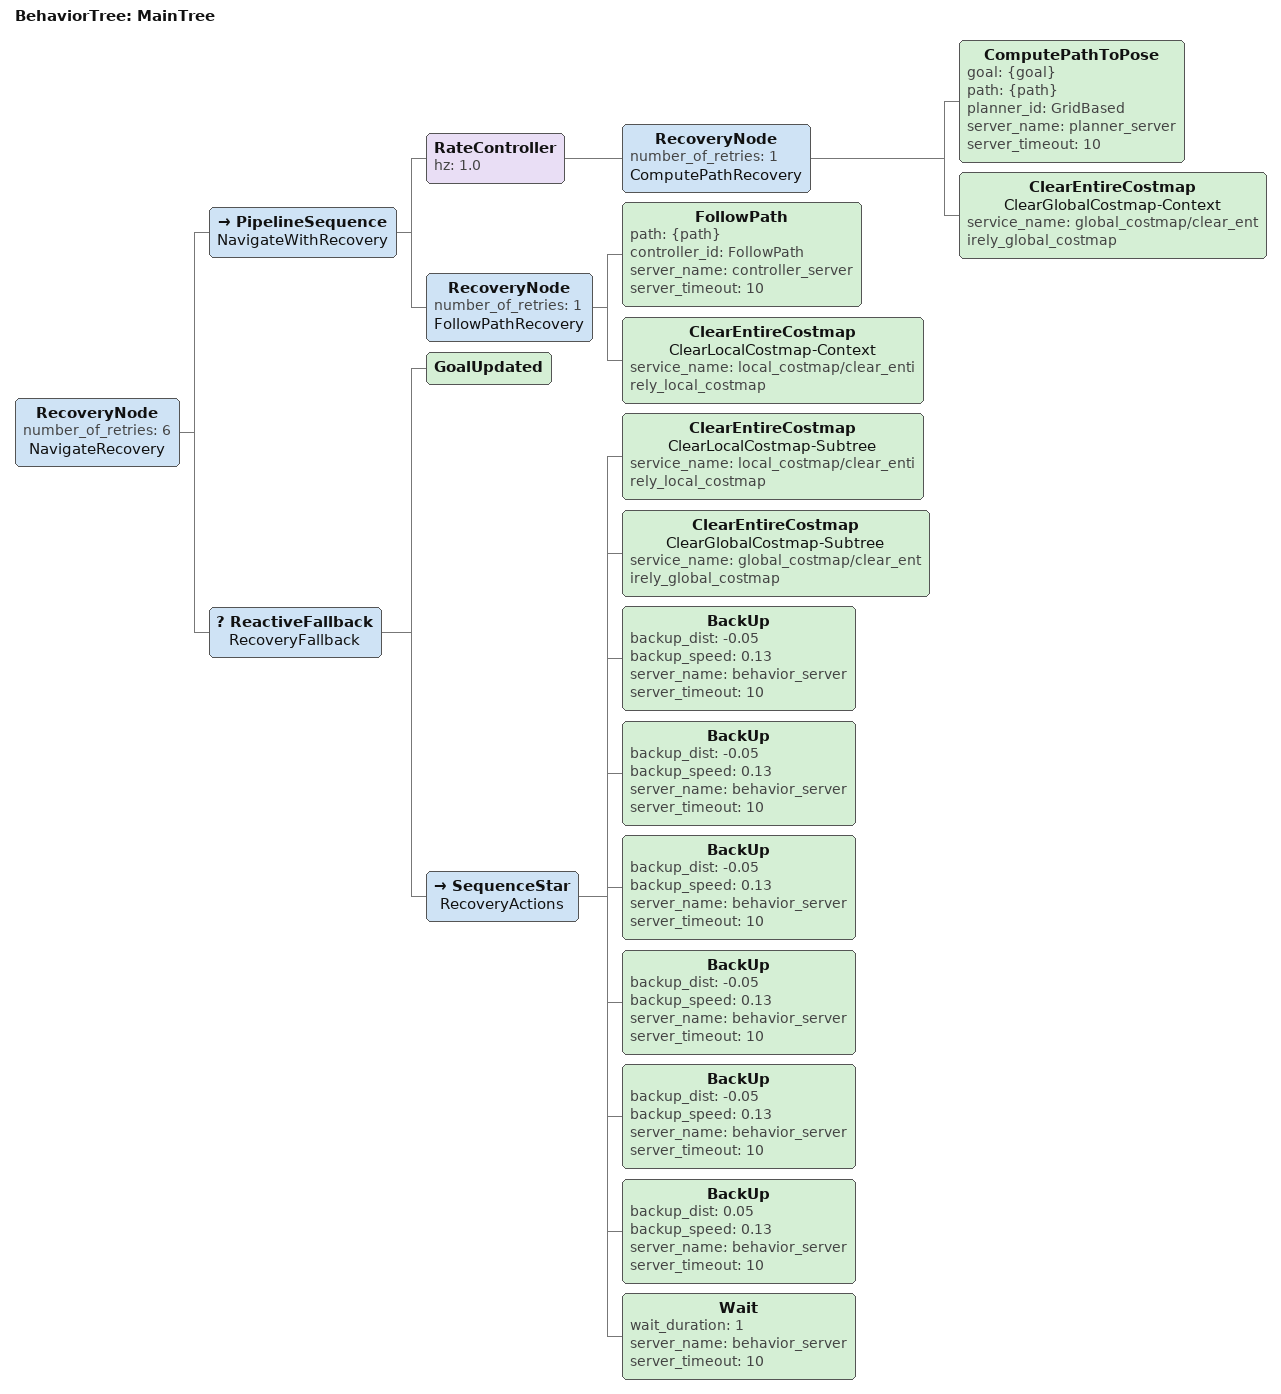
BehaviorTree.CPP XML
<!--
Copyright (C) 2025 Intel Corporation

SPDX-License-Identifier: Apache-2.0
-->

<!--
  This Behavior Tree replans the global path periodically at 1 Hz and it also has
  recovery actions.
-->
<root main_tree_to_execute="MainTree">
    <BehaviorTree ID="MainTree">
        <RecoveryNode number_of_retries="6" name="NavigateRecovery">
            <PipelineSequence name="NavigateWithRecovery">
                <RateController hz="1.0">
                    <RecoveryNode number_of_retries="1" name="ComputePathRecovery">
                        <ComputePathToPose goal="{goal}" path="{path}" planner_id="GridBased" server_name="planner_server" server_timeout="10"/>
                        <ClearEntireCostmap name="ClearGlobalCostmap-Context" service_name="global_costmap/clear_entirely_global_costmap"/>
                    </RecoveryNode>
                </RateController>
                <RecoveryNode number_of_retries="1" name="FollowPathRecovery">
                    <FollowPath path="{path}" controller_id="FollowPath" server_name="controller_server" server_timeout="10"/>
                    <ClearEntireCostmap name="ClearLocalCostmap-Context" service_name="local_costmap/clear_entirely_local_costmap"/>
                </RecoveryNode>
            </PipelineSequence>
            <ReactiveFallback name="RecoveryFallback">
                <GoalUpdated/>
                <SequenceStar name="RecoveryActions">
                    <ClearEntireCostmap name="ClearLocalCostmap-Subtree" service_name="local_costmap/clear_entirely_local_costmap"/>
                    <ClearEntireCostmap name="ClearGlobalCostmap-Subtree" service_name="global_costmap/clear_entirely_global_costmap"/>
                    <BackUp backup_dist="-0.05" backup_speed="0.13" server_name="behavior_server" server_timeout="10"/>
                    <BackUp backup_dist="-0.05" backup_speed="0.13" server_name="behavior_server" server_timeout="10"/>
                    <BackUp backup_dist="-0.05" backup_speed="0.13" server_name="behavior_server" server_timeout="10"/>
                    <BackUp backup_dist="-0.05" backup_speed="0.13" server_name="behavior_server" server_timeout="10"/>
                    <BackUp backup_dist="-0.05" backup_speed="0.13" server_name="behavior_server" server_timeout="10"/>
                    <BackUp backup_dist="0.05" backup_speed="0.13" server_name="behavior_server" server_timeout="10"/>
                    <Wait wait_duration="1" server_name="behavior_server" server_timeout="10"/>
                </SequenceStar>
            </ReactiveFallback>
        </RecoveryNode>
    </BehaviorTree>
</root>
